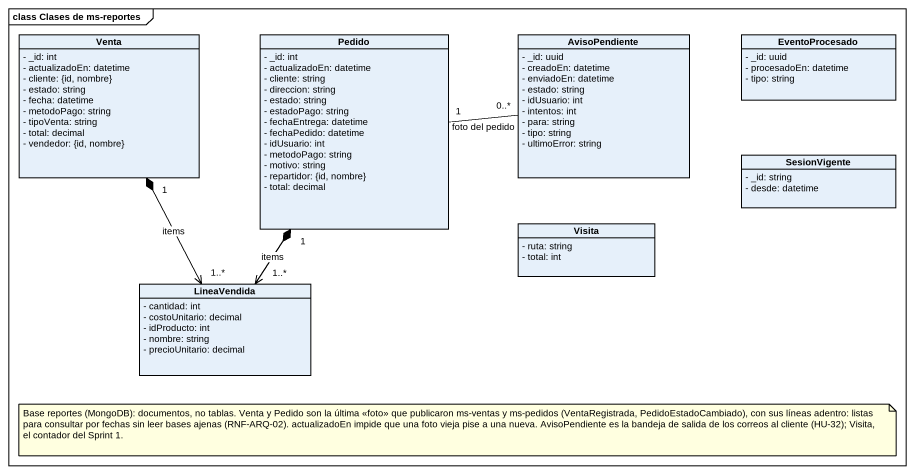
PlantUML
@startuml
mainframe class Clases de ms-reportes
hide circle
hide empty members
skinparam classAttributeIconSize 0
class Venta {
  - _id: int
  - actualizadoEn: datetime
  - cliente: {id, nombre}
  - estado: string
  - fecha: datetime
  - metodoPago: string
  - tipoVenta: string
  - total: decimal
  - vendedor: {id, nombre}
}
class Pedido {
  - _id: int
  - actualizadoEn: datetime
  - cliente: string
  - direccion: string
  - estado: string
  - estadoPago: string
  - fechaEntrega: datetime
  - fechaPedido: datetime
  - idUsuario: int
  - metodoPago: string
  - motivo: string
  - repartidor: {id, nombre}
  - total: decimal
}
class AvisoPendiente {
  - _id: uuid
  - creadoEn: datetime
  - enviadoEn: datetime
  - estado: string
  - idUsuario: int
  - intentos: int
  - para: string
  - tipo: string
  - ultimoError: string
}
class EventoProcesado {
  - _id: uuid
  - procesadoEn: datetime
  - tipo: string
}
class SesionVigente {
  - _id: string
  - desde: datetime
}
class Visita {
  - ruta: string
  - total: int
}
class LineaVendida {
  - cantidad: int
  - costoUnitario: decimal
  - idProducto: int
  - nombre: string
  - precioUnitario: decimal
}
AvisoPendiente "0..*" -left- "1" Pedido : foto del pedido
LineaVendida "1..*" <-up-* "1" Venta : items
LineaVendida "1..*" <-up-* "1" Pedido : items
note as N1
  Base reportes (MongoDB): documentos, no tablas. Venta y Pedido son la última <<foto>> que publicaron ms-ventas y ms-pedidos (VentaRegistrada, PedidoEstadoCambiado), con sus líneas adentro: listas para consultar por fechas sin leer bases ajenas (RNF-ARQ-02). actualizadoEn impide que una foto vieja pise a una nueva. AvisoPendiente es la bandeja de salida de los correos al cliente (HU-32); Visita, el contador del Sprint 1.
end note
@enduml
